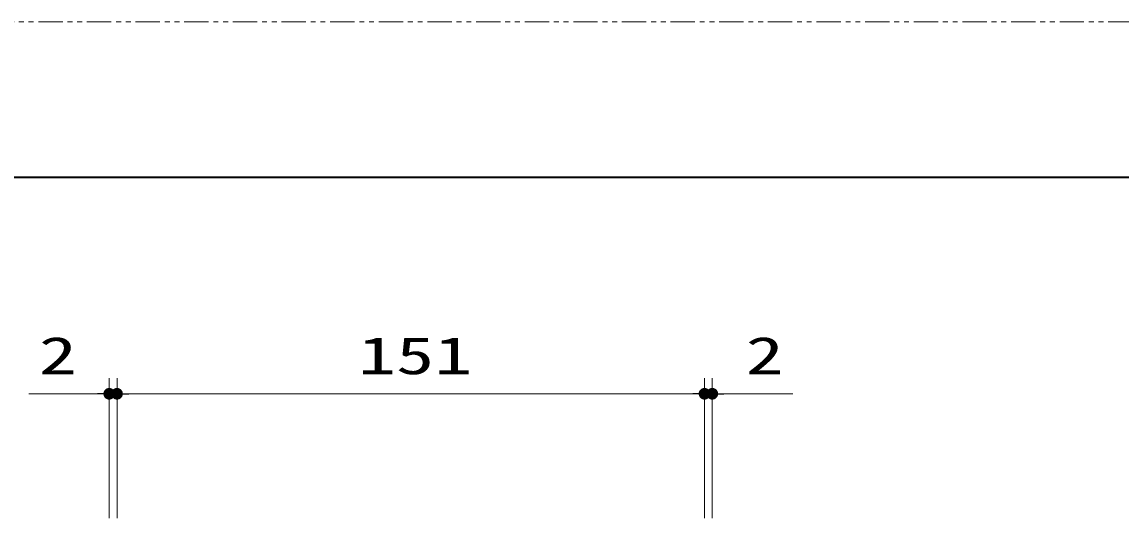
# Model space of a CAD drawing. Units: millimetres, scale not verified. Extents: x -1306 to 1306, y -607 to 607.
# Drawn here: x -535.9 to -253.4, y 462.7 to 594 of the extents above; entities that cross this region are included whole.
import ezdxf
from ezdxf.enums import TextEntityAlignment as Align

# ---------------------------------------------------------------- set-up
doc = ezdxf.new("R2010")
doc.units = ezdxf.units.MM
doc.header["$LTSCALE"] = 5
doc.header["$PDMODE"] = 32
doc.header["$PDSIZE"] = 2.5
doc.linetypes.add('USER1', pattern=[2.5, 1.25, -0.25, 0.25, -0.25, 0.25, -0.25])
for name, color, linetype, lineweight in [('0-3_陰線', 4, 'USER1', 9), ('1-1_寸法線', 3, 'Continuous', 13), ('1-4_DEFPOINTS', 7, 'Continuous', 5), ('1-5_0', 3, 'Continuous', 25), ('1-7_図面枠', 7, 'Continuous', 35)]:
    doc.layers.add(name, color=color, linetype=linetype, lineweight=lineweight)
doc.styles.add('ＭＳ ゴシック', font='')
doc.styles.get('ＭＳ ゴシック').set_extended_font_data('MS Gothic')

# ---------------------------------------------------------------- blocks, each defined once
blk = doc.blocks.new('_DOT')
at = {"layer": '1-5_0'}
blk.add_line((-2.5, 0), (-5, 0), dxfattribs=at)
for points in [[(0, 0), (-2.5, 0), (-2.48, 0.313)], [(0, 0), (-2.48, -0.313), (-2.5, 0)], [(0, 0), (-2.48, 0.313), (-2.421, 0.622)], [(0, 0), (-2.421, -0.622), (-2.48, -0.313)], [(0, 0), (-2.421, 0.622), (-2.324, 0.92)], [(0, 0), (-2.324, -0.92), (-2.421, -0.622)], [(0, 0), (-2.324, 0.92), (-2.191, 1.204)], [(0, 0), (-2.191, -1.204), (-2.324, -0.92)], [(0, 0), (-2.191, 1.204), (-2.023, 1.469)], [(0, 0), (-2.023, -1.469), (-2.191, -1.204)], [(0, 0), (-2.023, 1.469), (-1.822, 1.711)], [(0, 0), (-1.822, -1.711), (-2.023, -1.469)], [(0, 0), (-1.822, 1.711), (-1.594, 1.926)], [(0, 0), (-1.594, -1.926), (-1.822, -1.711)], [(0, 0), (-1.594, 1.926), (-1.34, 2.111)], [(0, 0), (-1.34, -2.111), (-1.594, -1.926)], [(0, 0), (-1.34, 2.111), (-1.064, 2.262)], [(0, 0), (-1.064, -2.262), (-1.34, -2.111)], [(0, 0), (-1.064, 2.262), (-0.773, 2.378)], [(0, 0), (-0.773, -2.378), (-1.064, -2.262)], [(0, 0), (-0.773, 2.378), (-0.468, 2.456)], [(0, 0), (-0.468, -2.456), (-0.773, -2.378)], [(0, 0), (-0.468, 2.456), (-0.157, 2.495)], [(0, 0), (-0.157, -2.495), (-0.468, -2.456)], [(0, 0), (-0.157, 2.495), (0.157, 2.495)], [(0, 0), (0.157, -2.495), (-0.157, -2.495)], [(0, 0), (0.157, 2.495), (0.468, 2.456)], [(0, 0), (0.468, 2.456), (0.773, 2.378)], [(0, 0), (0.773, 2.378), (1.064, 2.262)], [(0, 0), (1.064, 2.262), (1.34, 2.111)], [(0, 0), (1.34, 2.111), (1.594, 1.926)], [(0, 0), (1.594, 1.926), (1.822, 1.711)], [(0, 0), (1.822, 1.711), (2.023, 1.469)], [(0, 0), (2.023, 1.469), (2.191, 1.204)], [(0, 0), (2.191, 1.204), (2.324, 0.92)], [(0, 0), (2.324, 0.92), (2.421, 0.622)], [(0, 0), (2.421, 0.622), (2.48, 0.313)], [(0, 0), (2.48, 0.313), (2.5, 0)], [(0, 0), (0.468, -2.456), (0.157, -2.495)], [(0, 0), (0.773, -2.378), (0.468, -2.456)], [(0, 0), (1.064, -2.262), (0.773, -2.378)], [(0, 0), (1.34, -2.111), (1.064, -2.262)], [(0, 0), (1.594, -1.926), (1.34, -2.111)], [(0, 0), (1.822, -1.711), (1.594, -1.926)], [(0, 0), (2.023, -1.469), (1.822, -1.711)], [(0, 0), (2.191, -1.204), (2.023, -1.469)], [(0, 0), (2.324, -0.92), (2.191, -1.204)], [(0, 0), (2.421, -0.622), (2.324, -0.92)], [(0, 0), (2.48, -0.313), (2.421, -0.622)], [(0, 0), (2.5, 0), (2.48, -0.313)]]:
    blk.add_solid(points, dxfattribs=at)

msp = doc.modelspace()

# ---------------------------------------------------------------- linework, layer by layer
at = {"layer": '0-3_陰線'}
msp.add_line((387.036, 594), (-1292.964, 594), dxfattribs=at)
at = {"layer": '1-1_寸法線'}
for p, q in [((-513.498, 466.448), (-513.498, 502.448)), ((-511.498, 466.448), (-511.498, 502.448)), ((-511.498, 466.448), (-511.498, 502.448)), ((-360.498, 466.448), (-360.498, 502.448)), ((-360.498, 466.448), (-360.498, 502.448)), ((-358.498, 466.448), (-358.498, 502.448)), ((-516.498, 498.448), (-534.164, 498.448)), ((-511.498, 498.448), (-513.498, 498.448)), ((-508.498, 498.448), (-505.498, 498.448)), ((-508.498, 498.448), (-363.498, 498.448)), ((-363.498, 498.448), (-366.498, 498.448)), ((-360.498, 498.448), (-358.498, 498.448)), ((-355.498, 498.448), (-337.831, 498.448))]:
    msp.add_line(p, q, dxfattribs=at)
at = {"layer": '1-4_DEFPOINTS'}
for p in [(-511.498, 498.448), (-360.498, 498.448), (-358.498, 498.448)]:
    msp.add_point(p, dxfattribs=at)
at = {"layer": '1-7_図面枠'}
msp.add_lwpolyline([(-1252.964, -554), (347.036, -554), (347.036, 554), (-1252.964, 554)], close=True, dxfattribs=at)

# ---------------------------------------------------------------- block references
at = {"layer": '1-1_寸法線', "xscale": 0.6, "yscale": 0.6}
for p in [(-513.498, 498.448), (-360.498, 498.448), (-360.498, 498.448)]:
    msp.add_blockref('_DOT', p, dxfattribs=at)
at = {"layer": '1-1_寸法線', "xscale": 0.6, "yscale": 0.6, "rotation": 180}
for p in [(-511.498, 498.448), (-511.498, 498.448), (-358.498, 498.448)]:
    msp.add_blockref('_DOT', p, dxfattribs=at)

# ---------------------------------------------------------------- texts
at = {"layer": '1-1_寸法線', "style": 'ＭＳ ゴシック', "width": 1.5}
for s, p in [('2', (-531.593, 500.597)), ('151', (-449.569, 500.597)), ('2', (-349.926, 500.597))]:
    msp.add_text(s, height=9.604, dxfattribs=at).set_placement(p, align=Align.BOTTOM_LEFT)

doc.saveas('drawing.dxf')
